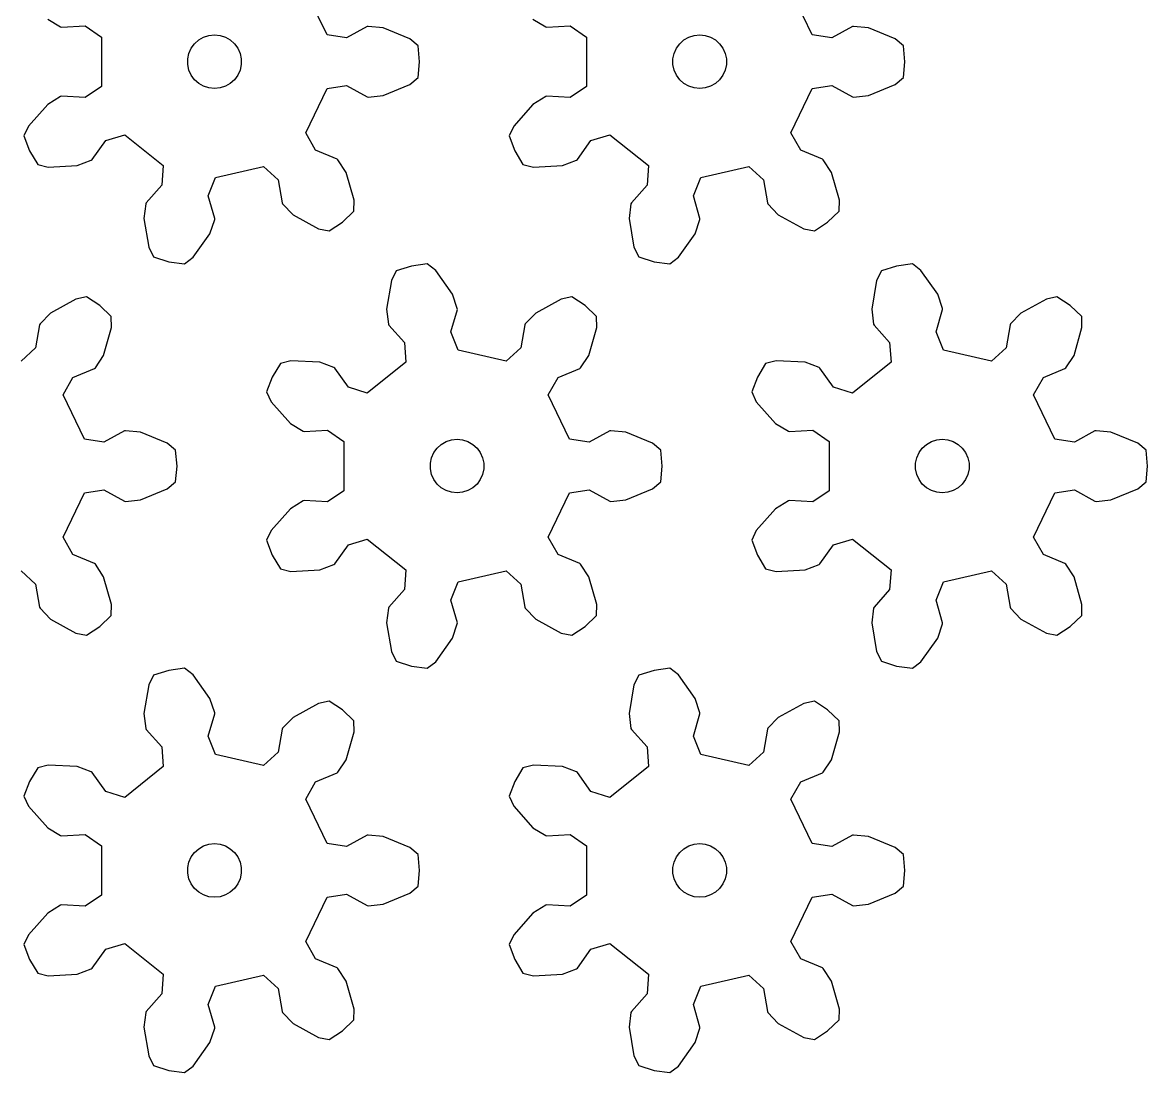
# Model space of a CAD drawing. Extents: x 0 to 212, y 0 to 226.
# Drawn here: x 148.9 to 211.8, y 113 to 171.6 of the extents above; entities that cross this region are included whole.
import ezdxf

# ---------------------------------------------------------------- set-up
doc = ezdxf.new("R2010")
doc.units = 0

msp = doc.modelspace()

# ---------------------------------------------------------------- linework, layer by layer
for p, q in [((165.951, 170.868), (164.757, 173.347)), ((193.047, 170.868), (191.853, 173.347)), ((150.354, 171.748), (151.072, 171.312)), ((177.45, 171.748), (178.168, 171.312)), ((151.072, 171.312), (151.131, 171.298)), ((151.131, 171.298), (152.436, 171.368)), ((152.436, 171.368), (153.347, 170.743)), ((168.189, 171.33), (167.043, 170.7)), ((168.248, 171.342), (168.189, 171.33)), ((169.084, 171.262), (168.248, 171.342)), ((170.579, 170.639), (169.084, 171.262)), ((178.168, 171.312), (178.226, 171.298)), ((178.226, 171.298), (179.532, 171.368)), ((179.532, 171.368), (180.443, 170.743)), ((195.284, 171.33), (194.139, 170.7)), ((195.343, 171.342), (195.284, 171.33)), ((196.179, 171.262), (195.343, 171.342)), ((197.675, 170.639), (196.179, 171.262)), ((153.347, 170.743), (153.347, 167.991)), ((158.364, 170.117), (158.549, 170.371)), ((158.549, 170.371), (158.782, 170.581)), ((158.782, 170.581), (159.053, 170.737)), ((159.053, 170.737), (159.351, 170.834)), ((159.351, 170.834), (159.663, 170.867)), ((159.663, 170.867), (159.975, 170.834)), ((159.975, 170.834), (160.273, 170.737)), ((160.273, 170.737), (160.545, 170.581)), ((160.545, 170.581), (160.778, 170.371)), ((160.778, 170.371), (160.962, 170.117)), ((167.043, 170.7), (165.951, 170.868)), ((171.043, 170.252), (170.579, 170.639)), ((171.122, 169.367), (171.043, 170.252)), ((180.443, 170.743), (180.443, 167.991)), ((185.46, 170.117), (185.644, 170.371)), ((185.644, 170.371), (185.877, 170.581)), ((185.877, 170.581), (186.149, 170.737)), ((186.149, 170.737), (186.447, 170.834)), ((186.447, 170.834), (186.759, 170.867)), ((186.759, 170.867), (187.071, 170.834)), ((187.071, 170.834), (187.369, 170.737)), ((187.369, 170.737), (187.641, 170.581)), ((187.641, 170.581), (187.874, 170.371)), ((187.874, 170.371), (188.058, 170.117)), ((194.139, 170.7), (193.047, 170.868)), ((198.139, 170.252), (197.675, 170.639)), ((198.218, 169.367), (198.139, 170.252)), ((158.172, 169.524), (158.237, 169.831)), ((158.237, 169.831), (158.364, 170.117)), ((160.962, 170.117), (161.09, 169.831)), ((161.09, 169.831), (161.155, 169.524)), ((185.267, 169.524), (185.333, 169.831)), ((185.333, 169.831), (185.46, 170.117)), ((188.058, 170.117), (188.186, 169.831)), ((188.186, 169.831), (188.251, 169.524)), ((158.172, 169.21), (158.172, 169.524)), ((158.237, 168.904), (158.172, 169.21)), ((161.155, 169.21), (161.09, 168.904)), ((161.155, 169.524), (161.155, 169.21)), ((171.043, 168.482), (171.122, 169.367)), ((185.267, 169.21), (185.267, 169.524)), ((185.333, 168.904), (185.267, 169.21)), ((188.251, 169.21), (188.186, 168.904)), ((188.251, 169.524), (188.251, 169.21)), ((198.139, 168.482), (198.218, 169.367)), ((158.364, 168.617), (158.237, 168.904)), ((158.549, 168.363), (158.364, 168.617)), ((158.782, 168.154), (158.549, 168.363)), ((160.778, 168.363), (160.545, 168.154)), ((160.962, 168.617), (160.778, 168.363)), ((161.09, 168.904), (160.962, 168.617)), ((170.579, 168.096), (171.043, 168.482)), ((185.46, 168.617), (185.333, 168.904)), ((185.644, 168.363), (185.46, 168.617)), ((185.877, 168.154), (185.644, 168.363)), ((187.874, 168.363), (187.641, 168.154)), ((188.058, 168.617), (187.874, 168.363)), ((188.186, 168.904), (188.058, 168.617)), ((197.675, 168.096), (198.139, 168.482)), ((153.347, 167.991), (152.436, 167.366)), ((159.053, 167.997), (158.782, 168.154)), ((159.351, 167.9), (159.053, 167.997)), ((159.663, 167.867), (159.351, 167.9)), ((159.975, 167.9), (159.663, 167.867)), ((160.273, 167.997), (159.975, 167.9)), ((160.545, 168.154), (160.273, 167.997)), ((164.757, 165.387), (165.951, 167.866)), ((165.951, 167.866), (167.043, 168.034)), ((167.043, 168.034), (168.189, 167.404)), ((169.084, 167.473), (170.579, 168.096)), ((180.443, 167.991), (179.532, 167.366)), ((186.149, 167.997), (185.877, 168.154)), ((186.447, 167.9), (186.149, 167.997)), ((186.759, 167.867), (186.447, 167.9)), ((187.071, 167.9), (186.759, 167.867)), ((187.369, 167.997), (187.071, 167.9)), ((187.641, 168.154), (187.369, 167.997)), ((191.853, 165.387), (193.047, 167.866)), ((193.047, 167.866), (194.139, 168.034)), ((194.139, 168.034), (195.284, 167.404)), ((196.179, 167.473), (197.675, 168.096)), ((151.072, 167.422), (150.354, 166.987)), ((151.131, 167.437), (151.072, 167.422)), ((152.436, 167.366), (151.131, 167.437)), ((168.189, 167.404), (168.248, 167.392)), ((168.248, 167.392), (169.084, 167.473)), ((178.168, 167.422), (177.45, 166.987)), ((178.226, 167.437), (178.168, 167.422)), ((179.532, 167.366), (178.226, 167.437)), ((195.284, 167.404), (195.343, 167.392)), ((195.343, 167.392), (196.179, 167.473)), ((150.354, 166.987), (149.277, 165.777)), ((177.45, 166.987), (176.373, 165.777)), ((149.277, 165.777), (149.027, 165.227)), ((149.027, 165.227), (149.339, 164.395)), ((153.593, 164.964), (154.65, 165.287)), ((154.65, 165.287), (156.801, 163.571)), ((165.307, 164.429), (164.757, 165.387)), ((176.373, 165.777), (176.122, 165.227)), ((176.122, 165.227), (176.435, 164.395)), ((180.689, 164.964), (181.745, 165.287)), ((181.745, 165.287), (183.897, 163.571)), ((192.402, 164.429), (191.853, 165.387)), ((152.834, 163.9), (153.593, 164.964)), ((179.93, 163.9), (180.689, 164.964)), ((149.339, 164.395), (149.795, 163.632)), ((166.513, 163.926), (165.307, 164.429)), ((176.435, 164.395), (176.891, 163.632)), ((193.609, 163.926), (192.402, 164.429)), ((149.795, 163.632), (150.38, 163.486)), ((150.38, 163.486), (151.998, 163.573)), ((151.998, 163.573), (152.786, 163.863)), ((152.786, 163.863), (152.834, 163.9)), ((156.801, 163.571), (156.722, 162.469)), ((159.728, 162.903), (162.41, 163.515)), ((162.41, 163.515), (163.222, 162.767)), ((166.56, 163.887), (166.513, 163.926)), ((167.018, 163.183), (166.56, 163.887)), ((176.891, 163.632), (177.476, 163.486)), ((177.476, 163.486), (179.094, 163.573)), ((179.094, 163.573), (179.882, 163.863)), ((179.882, 163.863), (179.93, 163.9)), ((183.897, 163.571), (183.818, 162.469)), ((186.823, 162.903), (189.506, 163.515)), ((189.506, 163.515), (190.318, 162.767)), ((193.655, 163.887), (193.609, 163.926)), ((194.114, 163.183), (193.655, 163.887)), ((159.321, 161.876), (159.728, 162.903)), ((163.222, 162.767), (163.444, 161.478)), ((167.463, 161.626), (167.018, 163.183)), ((186.416, 161.876), (186.823, 162.903)), ((190.318, 162.767), (190.54, 161.478)), ((194.559, 161.626), (194.114, 163.183)), ((156.722, 162.469), (155.853, 161.492)), ((183.818, 162.469), (182.949, 161.492)), ((155.853, 161.492), (155.828, 161.438)), ((159.68, 160.619), (159.321, 161.876)), ((163.444, 161.478), (163.472, 161.424)), ((167.45, 161.022), (167.463, 161.626)), ((182.949, 161.492), (182.924, 161.438)), ((186.776, 160.619), (186.416, 161.876)), ((190.54, 161.478), (190.567, 161.424)), ((194.546, 161.022), (194.559, 161.626)), ((155.828, 161.438), (155.72, 160.605)), ((163.472, 161.424), (164.056, 160.821)), ((166.808, 160.408), (167.45, 161.022)), ((182.924, 161.438), (182.816, 160.605)), ((190.567, 161.424), (191.151, 160.821)), ((193.904, 160.408), (194.546, 161.022)), ((155.72, 160.605), (155.995, 159.008)), ((159.414, 159.761), (159.679, 160.559)), ((159.679, 160.559), (159.68, 160.619)), ((164.056, 160.821), (165.475, 160.04)), ((166.066, 159.918), (166.808, 160.408)), ((182.816, 160.605), (183.091, 159.008)), ((186.51, 159.761), (186.774, 160.559)), ((186.774, 160.559), (186.776, 160.619)), ((191.151, 160.821), (192.571, 160.04)), ((193.162, 159.918), (193.904, 160.408)), ((158.474, 158.443), (159.414, 159.761)), ((165.475, 160.04), (166.066, 159.918)), ((185.57, 158.443), (186.51, 159.761)), ((192.571, 160.04), (193.162, 159.918)), ((155.995, 159.008), (156.268, 158.47)), ((183.091, 159.008), (183.364, 158.47)), ((156.268, 158.47), (157.113, 158.195)), ((157.994, 158.076), (158.474, 158.443)), ((183.364, 158.47), (184.209, 158.195)), ((185.09, 158.076), (185.57, 158.443)), ((157.113, 158.195), (157.994, 158.076)), ((170.661, 157.957), (169.816, 157.682)), ((171.542, 158.076), (170.661, 157.957)), ((172.022, 157.71), (171.542, 158.076)), ((172.962, 156.391), (172.022, 157.71)), ((184.209, 158.195), (185.09, 158.076)), ((197.757, 157.957), (196.912, 157.682)), ((198.638, 158.076), (197.757, 157.957)), ((199.118, 157.71), (198.638, 158.076)), ((200.058, 156.391), (199.118, 157.71)), ((169.543, 157.144), (169.268, 155.547)), ((169.816, 157.682), (169.543, 157.144)), ((196.639, 157.144), (196.364, 155.547)), ((196.912, 157.682), (196.639, 157.144)), ((151.927, 156.112), (150.508, 155.331)), ((152.518, 156.234), (151.927, 156.112)), ((153.26, 155.744), (152.518, 156.234)), ((173.226, 155.593), (172.962, 156.391)), ((179.023, 156.112), (177.603, 155.331)), ((179.614, 156.234), (179.023, 156.112)), ((180.356, 155.744), (179.614, 156.234)), ((200.322, 155.593), (200.058, 156.391)), ((206.119, 156.112), (204.699, 155.331)), ((206.71, 156.234), (206.119, 156.112)), ((207.452, 155.744), (206.71, 156.234)), ((150.508, 155.331), (149.924, 154.728)), ((153.902, 155.13), (153.26, 155.744)), ((169.268, 155.547), (169.376, 154.714)), ((172.869, 154.276), (173.228, 155.533)), ((173.228, 155.533), (173.226, 155.593)), ((177.603, 155.331), (177.019, 154.728)), ((180.998, 155.13), (180.356, 155.744)), ((196.364, 155.547), (196.471, 154.714)), ((199.964, 154.276), (200.323, 155.533)), ((200.323, 155.533), (200.322, 155.593)), ((204.699, 155.331), (204.115, 154.728)), ((208.094, 155.13), (207.452, 155.744)), ((149.896, 154.674), (149.675, 153.386)), ((149.924, 154.728), (149.896, 154.674)), ((153.915, 154.526), (153.902, 155.13)), ((169.376, 154.714), (169.401, 154.66)), ((169.401, 154.66), (170.27, 153.683)), ((176.992, 154.674), (176.77, 153.386)), ((177.019, 154.728), (176.992, 154.674)), ((181.011, 154.526), (180.998, 155.13)), ((196.471, 154.714), (196.496, 154.66)), ((196.496, 154.66), (197.365, 153.683)), ((204.088, 154.674), (203.866, 153.386)), ((204.115, 154.728), (204.088, 154.674)), ((208.107, 154.526), (208.094, 155.13)), ((153.47, 152.969), (153.915, 154.526)), ((173.275, 153.249), (172.869, 154.276)), ((180.566, 152.969), (181.011, 154.526)), ((200.371, 153.249), (199.964, 154.276)), ((207.662, 152.969), (208.107, 154.526)), ((149.675, 153.386), (148.862, 152.637)), ((170.27, 153.683), (170.349, 152.581)), ((176.77, 153.386), (175.958, 152.637)), ((197.365, 153.683), (197.444, 152.581)), ((203.866, 153.386), (203.054, 152.637)), ((153.012, 152.265), (153.47, 152.969)), ((163.928, 152.666), (163.343, 152.52)), ((165.546, 152.579), (163.928, 152.666)), ((175.958, 152.637), (173.275, 153.249)), ((180.107, 152.265), (180.566, 152.969)), ((191.024, 152.666), (190.438, 152.52)), ((192.642, 152.579), (191.024, 152.666)), ((203.054, 152.637), (200.371, 153.249)), ((207.203, 152.265), (207.662, 152.969)), ((151.759, 151.724), (152.965, 152.227)), ((152.965, 152.227), (153.012, 152.265)), ((163.343, 152.52), (162.887, 151.757)), ((166.334, 152.289), (165.546, 152.579)), ((166.382, 152.252), (166.334, 152.289)), ((167.141, 151.188), (166.382, 152.252)), ((170.349, 152.581), (168.198, 150.865)), ((178.854, 151.724), (180.061, 152.227)), ((180.061, 152.227), (180.107, 152.265)), ((190.438, 152.52), (189.983, 151.757)), ((193.43, 152.289), (192.642, 152.579)), ((193.478, 152.252), (193.43, 152.289)), ((194.236, 151.188), (193.478, 152.252)), ((197.444, 152.581), (195.293, 150.865)), ((205.95, 151.724), (207.157, 152.227)), ((207.157, 152.227), (207.203, 152.265)), ((151.209, 150.765), (151.759, 151.724)), ((162.887, 151.757), (162.575, 150.925)), ((178.305, 150.765), (178.854, 151.724)), ((189.983, 151.757), (189.67, 150.925)), ((205.401, 150.765), (205.95, 151.724)), ((162.575, 150.925), (162.825, 150.375)), ((168.198, 150.865), (167.141, 151.188)), ((189.67, 150.925), (189.921, 150.375)), ((195.293, 150.865), (194.236, 151.188)), ((152.403, 148.286), (151.209, 150.765)), ((162.825, 150.375), (163.902, 149.165)), ((179.499, 148.286), (178.305, 150.765)), ((189.921, 150.375), (190.998, 149.165)), ((206.595, 148.286), (205.401, 150.765)), ((163.902, 149.165), (164.62, 148.73)), ((190.998, 149.165), (191.716, 148.73)), ((153.495, 148.118), (152.403, 148.286)), ((154.641, 148.748), (153.495, 148.118)), ((154.7, 148.76), (154.641, 148.748)), ((155.536, 148.679), (154.7, 148.76)), ((157.031, 148.056), (155.536, 148.679)), ((164.62, 148.73), (164.679, 148.716)), ((164.679, 148.716), (165.984, 148.786)), ((165.984, 148.786), (166.895, 148.161)), ((172.899, 148.252), (173.211, 148.285)), ((173.211, 148.285), (173.523, 148.252)), ((180.591, 148.118), (179.499, 148.286)), ((181.737, 148.748), (180.591, 148.118)), ((181.795, 148.76), (181.737, 148.748)), ((182.632, 148.679), (181.795, 148.76)), ((184.127, 148.056), (182.632, 148.679)), ((191.716, 148.73), (191.774, 148.716)), ((191.774, 148.716), (193.08, 148.786)), ((193.08, 148.786), (193.991, 148.161)), ((199.995, 148.252), (200.307, 148.285)), ((200.307, 148.285), (200.619, 148.252)), ((207.687, 148.118), (206.595, 148.286)), ((208.832, 148.748), (207.687, 148.118)), ((208.891, 148.76), (208.832, 148.748)), ((209.727, 148.679), (208.891, 148.76)), ((211.222, 148.056), (209.727, 148.679)), ((157.495, 147.67), (157.031, 148.056)), ((157.575, 146.785), (157.495, 147.67)), ((166.895, 148.161), (166.895, 145.409)), ((171.912, 147.535), (172.097, 147.789)), ((172.097, 147.789), (172.33, 147.998)), ((172.33, 147.998), (172.601, 148.155)), ((172.601, 148.155), (172.899, 148.252)), ((173.523, 148.252), (173.821, 148.155)), ((173.821, 148.155), (174.093, 147.998)), ((174.093, 147.998), (174.326, 147.789)), ((174.326, 147.789), (174.51, 147.535)), ((184.591, 147.67), (184.127, 148.056)), ((184.67, 146.785), (184.591, 147.67)), ((193.991, 148.161), (193.991, 145.409)), ((199.008, 147.535), (199.192, 147.789)), ((199.192, 147.789), (199.425, 147.998)), ((199.425, 147.998), (199.697, 148.155)), ((199.697, 148.155), (199.995, 148.252)), ((200.619, 148.252), (200.917, 148.155)), ((200.917, 148.155), (201.189, 147.998)), ((201.189, 147.998), (201.422, 147.789)), ((201.422, 147.789), (201.606, 147.535)), ((211.686, 147.67), (211.222, 148.056)), ((211.766, 146.785), (211.686, 147.67)), ((171.719, 146.942), (171.785, 147.248)), ((171.785, 147.248), (171.912, 147.535)), ((174.51, 147.535), (174.638, 147.248)), ((174.638, 147.248), (174.703, 146.942)), ((198.815, 146.942), (198.88, 147.248)), ((198.88, 147.248), (199.008, 147.535)), ((201.606, 147.535), (201.734, 147.248)), ((201.734, 147.248), (201.799, 146.942)), ((157.495, 145.9), (157.575, 146.785)), ((171.719, 146.628), (171.719, 146.942)), ((171.785, 146.321), (171.719, 146.628)), ((174.703, 146.628), (174.638, 146.321)), ((174.703, 146.942), (174.703, 146.628)), ((184.591, 145.9), (184.67, 146.785)), ((198.815, 146.628), (198.815, 146.942)), ((198.88, 146.321), (198.815, 146.628)), ((201.799, 146.628), (201.734, 146.321)), ((201.799, 146.942), (201.799, 146.628)), ((211.686, 145.9), (211.766, 146.785)), ((157.031, 145.514), (157.495, 145.9)), ((171.912, 146.035), (171.785, 146.321)), ((172.097, 145.781), (171.912, 146.035)), ((172.33, 145.571), (172.097, 145.781)), ((174.326, 145.781), (174.093, 145.571)), ((174.51, 146.035), (174.326, 145.781)), ((174.638, 146.321), (174.51, 146.035)), ((184.127, 145.514), (184.591, 145.9)), ((199.008, 146.035), (198.88, 146.321)), ((199.192, 145.781), (199.008, 146.035)), ((199.425, 145.571), (199.192, 145.781)), ((201.422, 145.781), (201.189, 145.571)), ((201.606, 146.035), (201.422, 145.781)), ((201.734, 146.321), (201.606, 146.035)), ((211.222, 145.514), (211.686, 145.9)), ((151.209, 142.805), (152.403, 145.284)), ((152.403, 145.284), (153.495, 145.452)), ((153.495, 145.452), (154.641, 144.822)), ((155.536, 144.89), (157.031, 145.514)), ((166.895, 145.409), (165.984, 144.784)), ((172.601, 145.415), (172.33, 145.571)), ((172.899, 145.318), (172.601, 145.415)), ((173.211, 145.285), (172.899, 145.318)), ((173.523, 145.318), (173.211, 145.285)), ((173.821, 145.415), (173.523, 145.318)), ((174.093, 145.571), (173.821, 145.415)), ((178.305, 142.805), (179.499, 145.284)), ((179.499, 145.284), (180.591, 145.452)), ((180.591, 145.452), (181.737, 144.822)), ((182.632, 144.89), (184.127, 145.514)), ((193.991, 145.409), (193.08, 144.784)), ((199.697, 145.415), (199.425, 145.571)), ((199.995, 145.318), (199.697, 145.415)), ((200.307, 145.285), (199.995, 145.318)), ((200.619, 145.318), (200.307, 145.285)), ((200.917, 145.415), (200.619, 145.318)), ((201.189, 145.571), (200.917, 145.415)), ((205.401, 142.805), (206.595, 145.284)), ((206.595, 145.284), (207.687, 145.452)), ((207.687, 145.452), (208.832, 144.822)), ((209.727, 144.89), (211.222, 145.514)), ((154.641, 144.822), (154.7, 144.81)), ((154.7, 144.81), (155.536, 144.89)), ((164.62, 144.84), (163.902, 144.404)), ((164.679, 144.854), (164.62, 144.84)), ((165.984, 144.784), (164.679, 144.854)), ((181.737, 144.822), (181.795, 144.81)), ((181.795, 144.81), (182.632, 144.89)), ((191.716, 144.84), (190.998, 144.404)), ((191.774, 144.854), (191.716, 144.84)), ((193.08, 144.784), (191.774, 144.854)), ((208.832, 144.822), (208.891, 144.81)), ((208.891, 144.81), (209.727, 144.89)), ((163.902, 144.404), (162.825, 143.194)), ((190.998, 144.404), (189.921, 143.194)), ((151.759, 141.846), (151.209, 142.805)), ((162.825, 143.194), (162.575, 142.645)), ((162.575, 142.645), (162.887, 141.813)), ((167.141, 142.382), (168.198, 142.704)), ((168.198, 142.704), (170.349, 140.989)), ((178.854, 141.846), (178.305, 142.805)), ((189.921, 143.194), (189.67, 142.645)), ((189.67, 142.645), (189.983, 141.813)), ((194.236, 142.382), (195.293, 142.704)), ((195.293, 142.704), (197.444, 140.989)), ((205.95, 141.846), (205.401, 142.805)), ((166.382, 141.318), (167.141, 142.382)), ((193.478, 141.318), (194.236, 142.382)), ((152.965, 141.343), (151.759, 141.846)), ((162.887, 141.813), (163.343, 141.05)), ((180.061, 141.343), (178.854, 141.846)), ((189.983, 141.813), (190.438, 141.05)), ((207.157, 141.343), (205.95, 141.846)), ((148.862, 140.933), (149.675, 140.184)), ((153.012, 141.305), (152.965, 141.343)), ((153.47, 140.601), (153.012, 141.305)), ((163.343, 141.05), (163.928, 140.903)), ((163.928, 140.903), (165.546, 140.991)), ((165.546, 140.991), (166.334, 141.281)), ((166.334, 141.281), (166.382, 141.318)), ((170.349, 140.989), (170.27, 139.887)), ((173.275, 140.321), (175.958, 140.933)), ((175.958, 140.933), (176.77, 140.184)), ((180.107, 141.305), (180.061, 141.343)), ((180.566, 140.601), (180.107, 141.305)), ((190.438, 141.05), (191.024, 140.903)), ((191.024, 140.903), (192.642, 140.991)), ((192.642, 140.991), (193.43, 141.281)), ((193.43, 141.281), (193.478, 141.318)), ((197.444, 140.989), (197.365, 139.887)), ((200.371, 140.321), (203.054, 140.933)), ((203.054, 140.933), (203.866, 140.184)), ((207.203, 141.305), (207.157, 141.343)), ((207.662, 140.601), (207.203, 141.305)), ((149.675, 140.184), (149.896, 138.896)), ((153.915, 139.044), (153.47, 140.601)), ((172.869, 139.294), (173.275, 140.321)), ((176.77, 140.184), (176.992, 138.896)), ((181.011, 139.044), (180.566, 140.601)), ((199.964, 139.294), (200.371, 140.321)), ((203.866, 140.184), (204.088, 138.896)), ((208.107, 139.044), (207.662, 140.601)), ((170.27, 139.887), (169.401, 138.91)), ((197.365, 139.887), (196.496, 138.91)), ((149.896, 138.896), (149.924, 138.842)), ((149.924, 138.842), (150.508, 138.239)), ((153.902, 138.44), (153.915, 139.044)), ((169.376, 138.855), (169.268, 138.022)), ((169.401, 138.91), (169.376, 138.855)), ((173.228, 138.037), (172.869, 139.294)), ((176.992, 138.896), (177.019, 138.842)), ((177.019, 138.842), (177.603, 138.239)), ((180.998, 138.44), (181.011, 139.044)), ((196.471, 138.855), (196.364, 138.022)), ((196.496, 138.91), (196.471, 138.855)), ((200.323, 138.037), (199.964, 139.294)), ((204.088, 138.896), (204.115, 138.842)), ((204.115, 138.842), (204.699, 138.239)), ((208.094, 138.44), (208.107, 139.044)), ((150.508, 138.239), (151.927, 137.458)), ((153.26, 137.826), (153.902, 138.44)), ((177.603, 138.239), (179.023, 137.458)), ((180.356, 137.826), (180.998, 138.44)), ((204.699, 138.239), (206.119, 137.458)), ((207.452, 137.826), (208.094, 138.44)), ((152.518, 137.336), (153.26, 137.826)), ((169.268, 138.022), (169.543, 136.426)), ((172.962, 137.179), (173.226, 137.976)), ((173.226, 137.976), (173.228, 138.037)), ((179.614, 137.336), (180.356, 137.826)), ((196.364, 138.022), (196.639, 136.426)), ((200.058, 137.179), (200.322, 137.976)), ((200.322, 137.976), (200.323, 138.037)), ((206.71, 137.336), (207.452, 137.826)), ((151.927, 137.458), (152.518, 137.336)), ((172.022, 135.86), (172.962, 137.179)), ((179.023, 137.458), (179.614, 137.336)), ((199.118, 135.86), (200.058, 137.179)), ((206.119, 137.458), (206.71, 137.336)), ((169.543, 136.426), (169.816, 135.888)), ((196.639, 136.426), (196.912, 135.888)), ((169.816, 135.888), (170.661, 135.613)), ((171.542, 135.494), (172.022, 135.86)), ((196.912, 135.888), (197.757, 135.613)), ((198.638, 135.494), (199.118, 135.86)), ((156.268, 135.1), (155.995, 134.561)), ((157.113, 135.374), (156.268, 135.1)), ((157.994, 135.494), (157.113, 135.374)), ((158.474, 135.127), (157.994, 135.494)), ((159.414, 133.808), (158.474, 135.127)), ((170.661, 135.613), (171.542, 135.494)), ((183.364, 135.1), (183.091, 134.561)), ((184.209, 135.374), (183.364, 135.1)), ((185.09, 135.494), (184.209, 135.374)), ((185.57, 135.127), (185.09, 135.494)), ((186.51, 133.808), (185.57, 135.127)), ((197.757, 135.613), (198.638, 135.494)), ((155.995, 134.561), (155.72, 132.965)), ((183.091, 134.561), (182.816, 132.965)), ((159.679, 133.011), (159.414, 133.808)), ((165.475, 133.529), (164.056, 132.749)), ((166.066, 133.651), (165.475, 133.529)), ((166.808, 133.162), (166.066, 133.651)), ((186.774, 133.011), (186.51, 133.808)), ((192.571, 133.529), (191.151, 132.749)), ((193.162, 133.651), (192.571, 133.529)), ((193.904, 133.162), (193.162, 133.651)), ((155.72, 132.965), (155.828, 132.132)), ((159.321, 131.694), (159.68, 132.951)), ((159.68, 132.951), (159.679, 133.011)), ((164.056, 132.749), (163.472, 132.145)), ((167.45, 132.548), (166.808, 133.162)), ((182.816, 132.965), (182.924, 132.132)), ((186.416, 131.694), (186.776, 132.951)), ((186.776, 132.951), (186.774, 133.011)), ((191.151, 132.749), (190.567, 132.145)), ((194.546, 132.548), (193.904, 133.162)), ((155.828, 132.132), (155.853, 132.077)), ((155.853, 132.077), (156.722, 131.101)), ((163.444, 132.092), (163.222, 130.803)), ((163.472, 132.145), (163.444, 132.092)), ((167.018, 130.386), (167.463, 131.944)), ((167.463, 131.944), (167.45, 132.548)), ((182.924, 132.132), (182.949, 132.077)), ((182.949, 132.077), (183.818, 131.101)), ((190.54, 132.092), (190.318, 130.803)), ((190.567, 132.145), (190.54, 132.092)), ((194.114, 130.386), (194.559, 131.944)), ((194.559, 131.944), (194.546, 132.548)), ((159.728, 130.667), (159.321, 131.694)), ((186.823, 130.667), (186.416, 131.694)), ((156.722, 131.101), (156.801, 129.999)), ((163.222, 130.803), (162.41, 130.054)), ((183.818, 131.101), (183.897, 129.999)), ((190.318, 130.803), (189.506, 130.054)), ((150.38, 130.084), (149.795, 129.937)), ((151.998, 129.997), (150.38, 130.084)), ((162.41, 130.054), (159.728, 130.667)), ((166.56, 129.683), (167.018, 130.386)), ((177.476, 130.084), (176.891, 129.937)), ((179.094, 129.997), (177.476, 130.084)), ((189.506, 130.054), (186.823, 130.667)), ((193.655, 129.683), (194.114, 130.386)), ((149.795, 129.937), (149.339, 129.175)), ((152.786, 129.706), (151.998, 129.997)), ((152.834, 129.67), (152.786, 129.706)), ((153.593, 128.605), (152.834, 129.67)), ((156.801, 129.999), (154.65, 128.283)), ((165.307, 129.141), (166.513, 129.644)), ((166.513, 129.644), (166.56, 129.683)), ((176.891, 129.937), (176.435, 129.175)), ((179.882, 129.706), (179.094, 129.997)), ((179.93, 129.67), (179.882, 129.706)), ((180.689, 128.605), (179.93, 129.67)), ((183.897, 129.999), (181.745, 128.283)), ((192.402, 129.141), (193.609, 129.644)), ((193.609, 129.644), (193.655, 129.683)), ((149.339, 129.175), (149.027, 128.342)), ((164.757, 128.183), (165.307, 129.141)), ((176.435, 129.175), (176.122, 128.342)), ((191.853, 128.183), (192.402, 129.141)), ((149.027, 128.342), (149.277, 127.793)), ((154.65, 128.283), (153.593, 128.605)), ((165.951, 125.704), (164.757, 128.183)), ((176.122, 128.342), (176.373, 127.793)), ((181.745, 128.283), (180.689, 128.605)), ((193.047, 125.704), (191.853, 128.183)), ((149.277, 127.793), (150.354, 126.583)), ((176.373, 127.793), (177.45, 126.583)), ((150.354, 126.583), (151.072, 126.148)), ((177.45, 126.583), (178.168, 126.148)), ((151.072, 126.148), (151.131, 126.133)), ((151.131, 126.133), (152.436, 126.204)), ((152.436, 126.204), (153.347, 125.578)), ((159.053, 125.573), (159.351, 125.67)), ((159.351, 125.67), (159.663, 125.703)), ((159.663, 125.703), (159.975, 125.67)), ((159.975, 125.67), (160.273, 125.573)), ((167.043, 125.535), (165.951, 125.704)), ((168.189, 126.165), (167.043, 125.535)), ((168.248, 126.177), (168.189, 126.165)), ((169.084, 126.097), (168.248, 126.177)), ((170.579, 125.474), (169.084, 126.097)), ((178.168, 126.148), (178.226, 126.133)), ((178.226, 126.133), (179.532, 126.204)), ((179.532, 126.204), (180.443, 125.578)), ((186.149, 125.573), (186.447, 125.67)), ((186.447, 125.67), (186.759, 125.703)), ((186.759, 125.703), (187.071, 125.67)), ((187.071, 125.67), (187.369, 125.573)), ((194.139, 125.535), (193.047, 125.704)), ((195.284, 126.165), (194.139, 125.535)), ((195.343, 126.177), (195.284, 126.165)), ((196.179, 126.097), (195.343, 126.177)), ((197.675, 125.474), (196.179, 126.097)), ((153.347, 125.578), (153.347, 122.827)), ((158.364, 124.953), (158.549, 125.206)), ((158.549, 125.206), (158.782, 125.416)), ((158.782, 125.416), (159.053, 125.573)), ((160.273, 125.573), (160.545, 125.416)), ((160.545, 125.416), (160.778, 125.206)), ((160.778, 125.206), (160.962, 124.953)), ((171.043, 125.088), (170.579, 125.474)), ((171.122, 124.203), (171.043, 125.088)), ((180.443, 125.578), (180.443, 122.827)), ((185.46, 124.953), (185.644, 125.206)), ((185.644, 125.206), (185.877, 125.416)), ((185.877, 125.416), (186.149, 125.573)), ((187.369, 125.573), (187.641, 125.416)), ((187.641, 125.416), (187.874, 125.206)), ((187.874, 125.206), (188.058, 124.953)), ((198.139, 125.088), (197.675, 125.474)), ((198.218, 124.203), (198.139, 125.088)), ((158.172, 124.359), (158.237, 124.666)), ((158.237, 124.666), (158.364, 124.953)), ((160.962, 124.953), (161.09, 124.666)), ((161.09, 124.666), (161.155, 124.359)), ((185.267, 124.359), (185.333, 124.666)), ((185.333, 124.666), (185.46, 124.953)), ((188.058, 124.953), (188.186, 124.666)), ((188.186, 124.666), (188.251, 124.359)), ((158.172, 124.046), (158.172, 124.359)), ((158.237, 123.739), (158.172, 124.046)), ((161.155, 124.046), (161.09, 123.739)), ((161.155, 124.359), (161.155, 124.046)), ((171.043, 123.317), (171.122, 124.203)), ((185.267, 124.046), (185.267, 124.359)), ((185.333, 123.739), (185.267, 124.046)), ((188.251, 124.046), (188.186, 123.739)), ((188.251, 124.359), (188.251, 124.046)), ((198.139, 123.317), (198.218, 124.203)), ((158.364, 123.453), (158.237, 123.739)), ((158.549, 123.199), (158.364, 123.453)), ((158.782, 122.989), (158.549, 123.199)), ((160.778, 123.199), (160.545, 122.989)), ((160.962, 123.453), (160.778, 123.199)), ((161.09, 123.739), (160.962, 123.453)), ((170.579, 122.931), (171.043, 123.317)), ((185.46, 123.453), (185.333, 123.739)), ((185.644, 123.199), (185.46, 123.453)), ((185.877, 122.989), (185.644, 123.199)), ((187.874, 123.199), (187.641, 122.989)), ((188.058, 123.453), (187.874, 123.199)), ((188.186, 123.739), (188.058, 123.453)), ((197.675, 122.931), (198.139, 123.317)), ((153.347, 122.827), (152.436, 122.202)), ((159.053, 122.832), (158.782, 122.989)), ((159.351, 122.735), (159.053, 122.832)), ((159.663, 122.703), (159.351, 122.735)), ((159.975, 122.735), (159.663, 122.703)), ((160.273, 122.832), (159.975, 122.735)), ((160.545, 122.989), (160.273, 122.832)), ((164.757, 120.223), (165.951, 122.702)), ((165.951, 122.702), (167.043, 122.87)), ((167.043, 122.87), (168.189, 122.24)), ((169.084, 122.308), (170.579, 122.931)), ((180.443, 122.827), (179.532, 122.202)), ((186.149, 122.832), (185.877, 122.989)), ((186.447, 122.735), (186.149, 122.832)), ((186.759, 122.703), (186.447, 122.735)), ((187.071, 122.735), (186.759, 122.703)), ((187.369, 122.832), (187.071, 122.735)), ((187.641, 122.989), (187.369, 122.832)), ((191.853, 120.223), (193.047, 122.702)), ((193.047, 122.702), (194.139, 122.87)), ((194.139, 122.87), (195.284, 122.24)), ((196.179, 122.308), (197.675, 122.931)), ((151.072, 122.257), (150.354, 121.822)), ((151.131, 122.272), (151.072, 122.257)), ((152.436, 122.202), (151.131, 122.272)), ((168.189, 122.24), (168.248, 122.228)), ((168.248, 122.228), (169.084, 122.308)), ((178.168, 122.257), (177.45, 121.822)), ((178.226, 122.272), (178.168, 122.257)), ((179.532, 122.202), (178.226, 122.272)), ((195.284, 122.24), (195.343, 122.228)), ((195.343, 122.228), (196.179, 122.308)), ((150.354, 121.822), (149.277, 120.612)), ((177.45, 121.822), (176.373, 120.612)), ((149.277, 120.612), (149.027, 120.063)), ((149.027, 120.063), (149.339, 119.231)), ((153.593, 119.8), (154.65, 120.122)), ((154.65, 120.122), (156.801, 118.407)), ((165.307, 119.264), (164.757, 120.223)), ((176.373, 120.612), (176.122, 120.063)), ((176.122, 120.063), (176.435, 119.231)), ((180.689, 119.8), (181.745, 120.122)), ((181.745, 120.122), (183.897, 118.407)), ((192.402, 119.264), (191.853, 120.223)), ((152.834, 118.735), (153.593, 119.8)), ((179.93, 118.735), (180.689, 119.8)), ((149.339, 119.231), (149.795, 118.468)), ((152.786, 118.699), (152.834, 118.735)), ((166.513, 118.761), (165.307, 119.264)), ((166.56, 118.722), (166.513, 118.761)), ((176.435, 119.231), (176.891, 118.468)), ((179.882, 118.699), (179.93, 118.735)), ((193.609, 118.761), (192.402, 119.264)), ((193.655, 118.722), (193.609, 118.761)), ((149.795, 118.468), (150.38, 118.321)), ((150.38, 118.321), (151.998, 118.408)), ((151.998, 118.408), (152.786, 118.699)), ((156.801, 118.407), (156.722, 117.305)), ((159.728, 117.739), (162.41, 118.351)), ((162.41, 118.351), (163.222, 117.602)), ((167.018, 118.019), (166.56, 118.722)), ((176.891, 118.468), (177.476, 118.321)), ((177.476, 118.321), (179.094, 118.408)), ((179.094, 118.408), (179.882, 118.699)), ((183.897, 118.407), (183.818, 117.305)), ((186.823, 117.739), (189.506, 118.351)), ((189.506, 118.351), (190.318, 117.602)), ((194.114, 118.019), (193.655, 118.722)), ((159.321, 116.711), (159.728, 117.739)), ((163.222, 117.602), (163.444, 116.313)), ((167.463, 116.461), (167.018, 118.019)), ((186.416, 116.711), (186.823, 117.739)), ((190.318, 117.602), (190.54, 116.313)), ((194.559, 116.461), (194.114, 118.019)), ((156.722, 117.305), (155.853, 116.328)), ((183.818, 117.305), (182.949, 116.328)), ((155.828, 116.273), (155.72, 115.44)), ((155.853, 116.328), (155.828, 116.273)), ((159.68, 115.454), (159.321, 116.711)), ((163.444, 116.313), (163.472, 116.26)), ((163.472, 116.26), (164.056, 115.656)), ((167.45, 115.858), (167.463, 116.461)), ((182.924, 116.273), (182.816, 115.44)), ((182.949, 116.328), (182.924, 116.273)), ((186.776, 115.454), (186.416, 116.711)), ((190.54, 116.313), (190.567, 116.26)), ((190.567, 116.26), (191.151, 115.656)), ((194.546, 115.858), (194.559, 116.461)), ((164.056, 115.656), (165.475, 114.876)), ((166.808, 115.243), (167.45, 115.858)), ((191.151, 115.656), (192.571, 114.876)), ((193.904, 115.243), (194.546, 115.858)), ((155.72, 115.44), (155.995, 113.844)), ((159.414, 114.597), (159.679, 115.394)), ((159.679, 115.394), (159.68, 115.454)), ((166.066, 114.754), (166.808, 115.243)), ((182.816, 115.44), (183.091, 113.844)), ((186.51, 114.597), (186.774, 115.394)), ((186.774, 115.394), (186.776, 115.454)), ((193.162, 114.754), (193.904, 115.243)), ((158.474, 113.278), (159.414, 114.597)), ((165.475, 114.876), (166.066, 114.754)), ((185.57, 113.278), (186.51, 114.597)), ((192.571, 114.876), (193.162, 114.754)), ((155.995, 113.844), (156.268, 113.305)), ((183.091, 113.844), (183.364, 113.305)), ((156.268, 113.305), (157.113, 113.031)), ((157.994, 112.911), (158.474, 113.278)), ((183.364, 113.305), (184.209, 113.031)), ((185.09, 112.911), (185.57, 113.278)), ((157.113, 113.031), (157.994, 112.911)), ((184.209, 113.031), (185.09, 112.911))]:
    msp.add_line(p, q)

doc.saveas('drawing.dxf')
